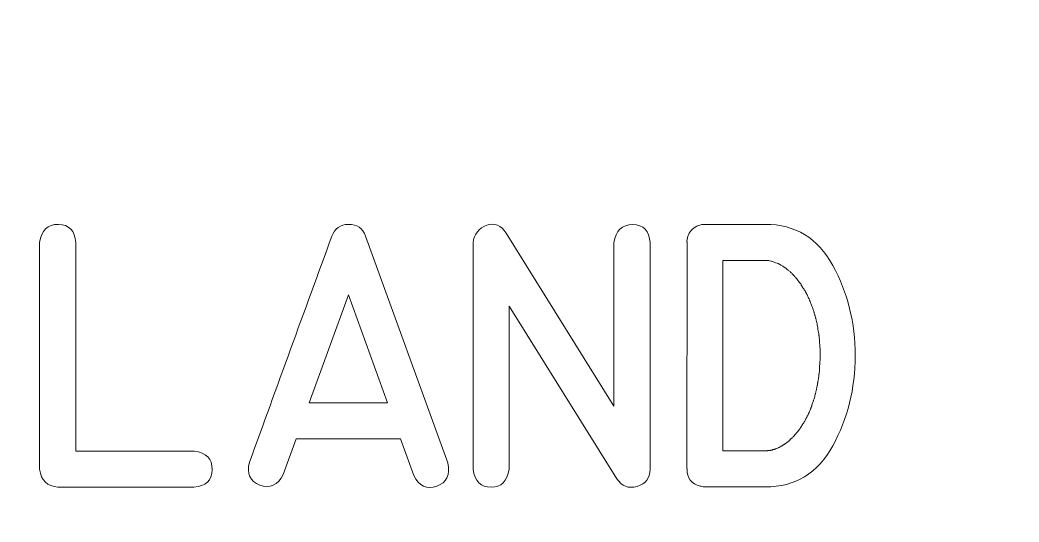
# Model space of a CAD drawing. Header units: millimetres. Extents: x -72 to 72, y -123 to 123.
# Drawn here: x 42.83 to 54.91, y 83.86 to 89.93 of the extents above; entities that cross this region are included whole.
import ezdxf

# ---------------------------------------------------------------- set-up
doc = ezdxf.new("R2010")
doc.units = ezdxf.units.MM
doc.header["$MEASUREMENT"] = 0
doc.layers.add('Layer 1', color=7, linetype='Continuous')

msp = doc.modelspace()

# ---------------------------------------------------------------- linework, layer by layer
at = {"layer": 'Layer 1', "lineweight": 9}
msp.add_open_spline([(70.725, 123.025), (70.725, 123.025), (-70.725, 123.025), (-70.725, 123.025), (-70.725, 123.025), (-71.1231, 123.0247), (-71.5047, 122.8663), (-71.786, 122.5847), (-71.786, 122.5847), (-72.0673, 122.303), (-72.2252, 121.923), (-72.225, 121.525), (-72.225, 121.525), (-72.225, 121.525), (-72.225, 117.0375), (-72.225, 117.0375), (-72.225, 117.0375), (-72.2247, 116.6394), (-72.0664, 116.2577), (-71.7847, 115.9764), (-71.7847, 115.9764), (-71.503, 115.6951), (-71.1231, 115.5372), (-70.725, 115.5375), (-70.725, 115.5375), (-70.725, 115.5375), (-68.2625, 115.5375), (-68.2625, 115.5375), (-68.2625, 115.5375), (-66.1189, 115.5375), (-64.1381, 114.3939), (-63.0663, 112.5375), (-63.0663, 112.5375), (-61.9945, 110.6811), (-61.9945, 108.3939), (-63.0663, 106.5375), (-63.0663, 106.5375), (-64.1381, 104.6811), (-66.1189, 103.5375), (-68.2625, 103.5375), (-68.2625, 103.5375), (-68.2625, 103.5375), (-70.725, 103.5375), (-70.725, 103.5375), (-70.725, 103.5375), (-71.1231, 103.5372), (-71.5047, 103.3788), (-71.786, 103.0972), (-71.786, 103.0972), (-72.0673, 102.8155), (-72.2252, 102.4355), (-72.225, 102.0375), (-72.225, 102.0375), (-72.225, 102.0375), (-72.225, 50.3625), (-72.225, 50.3625), (-72.225, 50.3625), (-72.2247, 49.9644), (-72.0664, 49.5827), (-71.7847, 49.3014), (-71.7847, 49.3014), (-71.503, 49.0201), (-71.1231, 48.8622), (-70.725, 48.8625), (-70.725, 48.8625), (-70.725, 48.8625), (-68.2625, 48.8625), (-68.2625, 48.8625), (-68.2625, 48.8625), (-66.1189, 48.8625), (-64.1381, 47.7189), (-63.0663, 45.8625), (-63.0663, 45.8625), (-61.9945, 44.0061), (-61.9945, 41.7189), (-63.0663, 39.8625), (-63.0663, 39.8625), (-64.1381, 38.0061), (-66.1189, 36.8625), (-68.2625, 36.8625), (-68.2625, 36.8625), (-68.2625, 36.8625), (-70.725, 36.8625), (-70.725, 36.8625), (-70.725, 36.8625), (-71.1231, 36.8622), (-71.5047, 36.7038), (-71.786, 36.4222), (-71.786, 36.4222), (-72.0673, 36.1405), (-72.2252, 35.7605), (-72.225, 35.3625), (-72.225, 35.3625), (-72.225, 35.3625), (-72.225, -35.3625), (-72.225, -35.3625), (-72.225, -35.3625), (-72.2247, -35.7606), (-72.0664, -36.1423), (-71.7847, -36.4236), (-71.7847, -36.4236), (-71.503, -36.7049), (-71.1231, -36.8628), (-70.725, -36.8625), (-70.725, -36.8625), (-70.725, -36.8625), (-68.2625, -36.8625), (-68.2625, -36.8625), (-68.2625, -36.8625), (-66.1189, -36.8625), (-64.1381, -38.0061), (-63.0663, -39.8625), (-63.0663, -39.8625), (-61.9945, -41.7189), (-61.9945, -44.0061), (-63.0663, -45.8625), (-63.0663, -45.8625), (-64.1381, -47.7189), (-66.1189, -48.8625), (-68.2625, -48.8625), (-68.2625, -48.8625), (-68.2625, -48.8625), (-70.725, -48.8625), (-70.725, -48.8625), (-70.725, -48.8625), (-71.1231, -48.8628), (-71.5047, -49.0212), (-71.786, -49.3028), (-71.786, -49.3028), (-72.0673, -49.5845), (-72.2252, -49.9645), (-72.225, -50.3625), (-72.225, -50.3625), (-72.225, -50.3625), (-72.225, -102.0375), (-72.225, -102.0375), (-72.225, -102.0375), (-72.2247, -102.4356), (-72.0664, -102.8173), (-71.7847, -103.0986), (-71.7847, -103.0986), (-71.503, -103.3799), (-71.1231, -103.5378), (-70.725, -103.5375), (-70.725, -103.5375), (-70.725, -103.5375), (-68.2625, -103.5375), (-68.2625, -103.5375), (-68.2625, -103.5375), (-66.1189, -103.5375), (-64.1381, -104.6811), (-63.0663, -106.5375), (-63.0663, -106.5375), (-61.9945, -108.3939), (-61.9945, -110.6811), (-63.0663, -112.5375), (-63.0663, -112.5375), (-64.1381, -114.3939), (-66.1189, -115.5375), (-68.2625, -115.5375), (-68.2625, -115.5375), (-68.2625, -115.5375), (-70.725, -115.5375), (-70.725, -115.5375), (-70.725, -115.5375), (-71.1231, -115.5378), (-71.5047, -115.6962), (-71.786, -115.9778), (-71.786, -115.9778), (-72.0673, -116.2595), (-72.2252, -116.6395), (-72.225, -117.0375), (-72.225, -117.0375), (-72.225, -117.0375), (-72.225, -121.525), (-72.225, -121.525), (-72.225, -121.525), (-72.2247, -121.9231), (-72.0664, -122.3048), (-71.7847, -122.5861), (-71.7847, -122.5861), (-71.503, -122.8674), (-71.1231, -123.0253), (-70.725, -123.025), (-70.725, -123.025), (-70.725, -123.025), (70.725, -123.025), (70.725, -123.025), (70.725, -123.025), (71.1231, -123.0248), (71.5048, -122.8664), (71.7861, -122.5847), (71.7861, -122.5847), (72.0674, -122.3031), (72.2253, -121.9231), (72.225, -121.525), (72.225, -121.525), (72.225, -121.525), (72.225, -117.0375), (72.225, -117.0375), (72.225, -117.0375), (72.2248, -116.6395), (72.0664, -116.2578), (71.7847, -115.9765), (71.7847, -115.9765), (71.5031, -115.6952), (71.1231, -115.5373), (70.725, -115.5375), (70.725, -115.5375), (70.725, -115.5375), (68.2625, -115.5375), (68.2625, -115.5375), (68.2625, -115.5375), (66.1189, -115.5375), (64.1382, -114.3939), (63.0664, -112.5375), (63.0664, -112.5375), (61.9946, -110.6811), (61.9946, -108.3939), (63.0664, -106.5375), (63.0664, -106.5375), (64.1382, -104.6811), (66.1189, -103.5375), (68.2625, -103.5375), (68.2625, -103.5375), (68.2625, -103.5375), (70.725, -103.5375), (70.725, -103.5375), (70.725, -103.5375), (71.1231, -103.5373), (71.5048, -103.3789), (71.7861, -103.0972), (71.7861, -103.0972), (72.0674, -102.8156), (72.2253, -102.4356), (72.225, -102.0375), (72.225, -102.0375), (72.225, -102.0375), (72.225, -50.3625), (72.225, -50.3625), (72.225, -50.3625), (72.2248, -49.9645), (72.0664, -49.5828), (71.7847, -49.3015), (71.7847, -49.3015), (71.5031, -49.0202), (71.1231, -48.8623), (70.725, -48.8625), (70.725, -48.8625), (70.725, -48.8625), (68.2625, -48.8625), (68.2625, -48.8625), (68.2625, -48.8625), (66.1189, -48.8625), (64.1382, -47.7189), (63.0664, -45.8625), (63.0664, -45.8625), (61.9946, -44.0061), (61.9946, -41.7189), (63.0664, -39.8625), (63.0664, -39.8625), (64.1382, -38.0061), (66.1189, -36.8625), (68.2625, -36.8625), (68.2625, -36.8625), (68.2625, -36.8625), (70.725, -36.8625), (70.725, -36.8625), (70.725, -36.8625), (71.1231, -36.8623), (71.5048, -36.7039), (71.7861, -36.4222), (71.7861, -36.4222), (72.0674, -36.1406), (72.2253, -35.7606), (72.225, -35.3625), (72.225, -35.3625), (72.225, -35.3625), (72.225, 35.3625), (72.225, 35.3625), (72.225, 35.3625), (72.2248, 35.7605), (72.0664, 36.1422), (71.7847, 36.4235), (71.7847, 36.4235), (71.5031, 36.7048), (71.1231, 36.8627), (70.725, 36.8625), (70.725, 36.8625), (70.725, 36.8625), (68.2625, 36.8625), (68.2625, 36.8625), (68.2625, 36.8625), (66.1189, 36.8625), (64.1382, 38.0061), (63.0664, 39.8625), (63.0664, 39.8625), (61.9946, 41.7189), (61.9946, 44.0061), (63.0664, 45.8625), (63.0664, 45.8625), (64.1382, 47.7189), (66.1189, 48.8625), (68.2625, 48.8625), (68.2625, 48.8625), (68.2625, 48.8625), (70.725, 48.8625), (70.725, 48.8625), (70.725, 48.8625), (71.1231, 48.8627), (71.5048, 49.0211), (71.7861, 49.3028), (71.7861, 49.3028), (72.0674, 49.5844), (72.2253, 49.9644), (72.225, 50.3625), (72.225, 50.3625), (72.225, 50.3625), (72.225, 102.0375), (72.225, 102.0375), (72.225, 102.0375), (72.2248, 102.4355), (72.0664, 102.8172), (71.7847, 103.0985), (71.7847, 103.0985), (71.5031, 103.3798), (71.1231, 103.5377), (70.725, 103.5375), (70.725, 103.5375), (70.725, 103.5375), (68.2625, 103.5375), (68.2625, 103.5375), (68.2625, 103.5375), (66.1189, 103.5375), (64.1382, 104.6811), (63.0664, 106.5375), (63.0664, 106.5375), (61.9946, 108.3939), (61.9946, 110.6811), (63.0664, 112.5375), (63.0664, 112.5375), (64.1382, 114.3939), (66.1189, 115.5375), (68.2625, 115.5375), (68.2625, 115.5375), (68.2625, 115.5375), (70.725, 115.5375), (70.725, 115.5375), (70.725, 115.5375), (71.1231, 115.5377), (71.5048, 115.6961), (71.7861, 115.9778), (71.7861, 115.9778), (72.0674, 116.2594), (72.2253, 116.6394), (72.225, 117.0375), (72.225, 117.0375), (72.225, 117.0375), (72.225, 121.525), (72.225, 121.525), (72.225, 121.525), (72.2248, 121.923), (72.0664, 122.3047), (71.7847, 122.586), (71.7847, 122.586), (71.5031, 122.8673), (71.1231, 123.0252), (70.725, 123.025)], degree=3, knots=[0, 0, 0, 0, 0.0107527, 0.0107527, 0.0107527, 0.0107527, 0.0215054, 0.0215054, 0.0215054, 0.0215054, 0.0322581, 0.0322581, 0.0322581, 0.0322581, 0.0430108, 0.0430108, 0.0430108, 0.0430108, 0.0537634, 0.0537634, 0.0537634, 0.0537634, 0.0645161, 0.0645161, 0.0645161, 0.0645161, 0.0752688, 0.0752688, 0.0752688, 0.0752688, 0.0860215, 0.0860215, 0.0860215, 0.0860215, 0.0967742, 0.0967742, 0.0967742, 0.0967742, 0.1075269, 0.1075269, 0.1075269, 0.1075269, 0.1182796, 0.1182796, 0.1182796, 0.1182796, 0.1290323, 0.1290323, 0.1290323, 0.1290323, 0.1397849, 0.1397849, 0.1397849, 0.1397849, 0.1505376, 0.1505376, 0.1505376, 0.1505376, 0.1612903, 0.1612903, 0.1612903, 0.1612903, 0.172043, 0.172043, 0.172043, 0.172043, 0.1827957, 0.1827957, 0.1827957, 0.1827957, 0.1935484, 0.1935484, 0.1935484, 0.1935484, 0.2043011, 0.2043011, 0.2043011, 0.2043011, 0.2150538, 0.2150538, 0.2150538, 0.2150538, 0.2258065, 0.2258065, 0.2258065, 0.2258065, 0.2365591, 0.2365591, 0.2365591, 0.2365591, 0.2473118, 0.2473118, 0.2473118, 0.2473118, 0.2580645, 0.2580645, 0.2580645, 0.2580645, 0.2688172, 0.2688172, 0.2688172, 0.2688172, 0.2795699, 0.2795699, 0.2795699, 0.2795699, 0.2903226, 0.2903226, 0.2903226, 0.2903226, 0.3010753, 0.3010753, 0.3010753, 0.3010753, 0.311828, 0.311828, 0.311828, 0.311828, 0.3225806, 0.3225806, 0.3225806, 0.3225806, 0.3333333, 0.3333333, 0.3333333, 0.3333333, 0.344086, 0.344086, 0.344086, 0.344086, 0.3548387, 0.3548387, 0.3548387, 0.3548387, 0.3655914, 0.3655914, 0.3655914, 0.3655914, 0.3763441, 0.3763441, 0.3763441, 0.3763441, 0.3870968, 0.3870968, 0.3870968, 0.3870968, 0.3978495, 0.3978495, 0.3978495, 0.3978495, 0.4086022, 0.4086022, 0.4086022, 0.4086022, 0.4193548, 0.4193548, 0.4193548, 0.4193548, 0.4301075, 0.4301075, 0.4301075, 0.4301075, 0.4408602, 0.4408602, 0.4408602, 0.4408602, 0.4516129, 0.4516129, 0.4516129, 0.4516129, 0.4623656, 0.4623656, 0.4623656, 0.4623656, 0.4731183, 0.4731183, 0.4731183, 0.4731183, 0.483871, 0.483871, 0.483871, 0.483871, 0.4946237, 0.4946237, 0.4946237, 0.4946237, 0.5053763, 0.5053763, 0.5053763, 0.5053763, 0.516129, 0.516129, 0.516129, 0.516129, 0.5268817, 0.5268817, 0.5268817, 0.5268817, 0.5376344, 0.5376344, 0.5376344, 0.5376344, 0.5483871, 0.5483871, 0.5483871, 0.5483871, 0.5591398, 0.5591398, 0.5591398, 0.5591398, 0.5698925, 0.5698925, 0.5698925, 0.5698925, 0.5806452, 0.5806452, 0.5806452, 0.5806452, 0.5913978, 0.5913978, 0.5913978, 0.5913978, 0.6021505, 0.6021505, 0.6021505, 0.6021505, 0.6129032, 0.6129032, 0.6129032, 0.6129032, 0.6236559, 0.6236559, 0.6236559, 0.6236559, 0.6344086, 0.6344086, 0.6344086, 0.6344086, 0.6451613, 0.6451613, 0.6451613, 0.6451613, 0.655914, 0.655914, 0.655914, 0.655914, 0.6666667, 0.6666667, 0.6666667, 0.6666667, 0.6774194, 0.6774194, 0.6774194, 0.6774194, 0.688172, 0.688172, 0.688172, 0.688172, 0.6989247, 0.6989247, 0.6989247, 0.6989247, 0.7096774, 0.7096774, 0.7096774, 0.7096774, 0.7204301, 0.7204301, 0.7204301, 0.7204301, 0.7311828, 0.7311828, 0.7311828, 0.7311828, 0.7419355, 0.7419355, 0.7419355, 0.7419355, 0.7526882, 0.7526882, 0.7526882, 0.7526882, 0.7634409, 0.7634409, 0.7634409, 0.7634409, 0.7741935, 0.7741935, 0.7741935, 0.7741935, 0.7849462, 0.7849462, 0.7849462, 0.7849462, 0.7956989, 0.7956989, 0.7956989, 0.7956989, 0.8064516, 0.8064516, 0.8064516, 0.8064516, 0.8172043, 0.8172043, 0.8172043, 0.8172043, 0.827957, 0.827957, 0.827957, 0.827957, 0.8387097, 0.8387097, 0.8387097, 0.8387097, 0.8494624, 0.8494624, 0.8494624, 0.8494624, 0.8602151, 0.8602151, 0.8602151, 0.8602151, 0.8709677, 0.8709677, 0.8709677, 0.8709677, 0.8817204, 0.8817204, 0.8817204, 0.8817204, 0.8924731, 0.8924731, 0.8924731, 0.8924731, 0.9032258, 0.9032258, 0.9032258, 0.9032258, 0.9139785, 0.9139785, 0.9139785, 0.9139785, 0.9247312, 0.9247312, 0.9247312, 0.9247312, 0.9354839, 0.9354839, 0.9354839, 0.9354839, 0.9462366, 0.9462366, 0.9462366, 0.9462366, 0.9569892, 0.9569892, 0.9569892, 0.9569892, 0.9677419, 0.9677419, 0.9677419, 0.9677419, 0.9784946, 0.9784946, 0.9784946, 0.9784946, 1, 1, 1, 1], dxfattribs=at)
at = {"layer": 'Layer 1', "color": 240, "lineweight": 9}
for points, knots in [([(43.2902, 84.2817), (43.1632, 84.2902), (43.0897, 84.3616), (43.0701, 84.4971), (43.0701, 84.4971), (43.0701, 84.4971), (43.0701, 87.2382), (43.0701, 87.2382), (43.0701, 87.2382), (43.0918, 87.3869), (43.1675, 87.4599), (43.2966, 87.4578), (43.2966, 87.4578), (43.4257, 87.4551), (43.4961, 87.3816), (43.5072, 87.2382), (43.5072, 87.2382), (43.5072, 87.2382), (43.5072, 84.7146), (43.5072, 84.7146), (43.5072, 84.7146), (43.5072, 84.7146), (44.9381, 84.7156), (44.9381, 84.7156), (44.9381, 84.7156), (45.0852, 84.6992), (45.1577, 84.6251), (45.1561, 84.4934), (45.1561, 84.4934), (45.1545, 84.3616), (45.0815, 84.2912), (44.9365, 84.2817), (44.9365, 84.2817), (44.9365, 84.2817), (43.2902, 84.2817), (43.2902, 84.2817)], [0, 0, 0, 0, 0.1, 0.1, 0.1, 0.1, 0.2, 0.2, 0.2, 0.2, 0.3, 0.3, 0.3, 0.3, 0.4, 0.4, 0.4, 0.4, 0.5, 0.5, 0.5, 0.5, 0.6, 0.6, 0.6, 0.6, 0.7, 0.7, 0.7, 0.7, 0.8, 0.8, 0.8, 0.8, 1, 1, 1, 1]), ([(45.608, 84.5823), (45.7731, 85.0384), (45.9387, 85.494), (46.1044, 85.9491), (46.1044, 85.9491), (46.2705, 86.4042), (46.4367, 86.8598), (46.6028, 87.3154), (46.6028, 87.3154), (46.6372, 87.4096), (46.705, 87.4572), (46.806, 87.4583), (46.806, 87.4583), (46.9076, 87.4594), (46.9759, 87.4117), (47.0108, 87.3154), (47.0108, 87.3154), (47.0108, 87.3154), (48.0046, 84.5749), (48.0046, 84.5749), (48.0046, 84.5749), (48.0353, 84.4288), (47.9909, 84.3352), (47.8713, 84.2928), (47.8713, 84.2928), (47.7511, 84.25), (47.6591, 84.2939), (47.5934, 84.423), (47.5934, 84.423), (47.5934, 84.423), (47.4342, 84.8664), (47.4342, 84.8664), (47.4342, 84.8664), (47.4342, 84.8664), (46.1705, 84.8664), (46.1705, 84.8664), (46.1705, 84.8664), (46.1705, 84.8664), (46.0155, 84.4336), (46.0155, 84.4336), (46.0155, 84.4336), (45.9493, 84.3034), (45.8551, 84.2611), (45.7334, 84.3061), (45.7334, 84.3061), (45.6112, 84.3505), (45.5694, 84.4431), (45.608, 84.5823)], [0, 0, 0, 0, 0.0769231, 0.0769231, 0.0769231, 0.0769231, 0.1538462, 0.1538462, 0.1538462, 0.1538462, 0.2307692, 0.2307692, 0.2307692, 0.2307692, 0.3076923, 0.3076923, 0.3076923, 0.3076923, 0.3846154, 0.3846154, 0.3846154, 0.3846154, 0.4615385, 0.4615385, 0.4615385, 0.4615385, 0.5384615, 0.5384615, 0.5384615, 0.5384615, 0.6153846, 0.6153846, 0.6153846, 0.6153846, 0.6923077, 0.6923077, 0.6923077, 0.6923077, 0.7692308, 0.7692308, 0.7692308, 0.7692308, 0.8461538, 0.8461538, 0.8461538, 0.8461538, 1, 1, 1, 1]), ([(50.4509, 84.4971), (50.4509, 84.3886), (50.3985, 84.3198), (50.2937, 84.2902), (50.2937, 84.2902), (50.1884, 84.2611), (50.1075, 84.2918), (50.0493, 84.3828), (50.0493, 84.3828), (50.0493, 84.3828), (48.747, 86.4709), (48.747, 86.4709), (48.747, 86.4709), (48.747, 86.4709), (48.747, 84.4971), (48.747, 84.4971), (48.747, 84.4971), (48.7242, 84.3526), (48.6512, 84.2801), (48.5279, 84.2801), (48.5279, 84.2801), (48.4041, 84.2801), (48.3316, 84.3526), (48.3099, 84.4971), (48.3099, 84.4971), (48.3099, 84.4971), (48.3099, 87.235), (48.3099, 87.235), (48.3099, 87.235), (48.3252, 87.3424), (48.3803, 87.4133), (48.475, 87.4477), (48.475, 87.4477), (48.5697, 87.4816), (48.6486, 87.4493), (48.7115, 87.3514), (48.7115, 87.3514), (48.7115, 87.3514), (50.0138, 85.2601), (50.0138, 85.2601), (50.0138, 85.2601), (50.0138, 85.2601), (50.0138, 87.235), (50.0138, 87.235), (50.0138, 87.235), (50.0334, 87.3826), (50.1085, 87.4562), (50.2392, 87.4546), (50.2392, 87.4546), (50.3699, 87.453), (50.4403, 87.38), (50.4509, 87.235), (50.4509, 87.235), (50.4509, 87.235), (50.4509, 84.4971), (50.4509, 84.4971)], [0, 0, 0, 0, 0.0666667, 0.0666667, 0.0666667, 0.0666667, 0.1333333, 0.1333333, 0.1333333, 0.1333333, 0.2, 0.2, 0.2, 0.2, 0.2666667, 0.2666667, 0.2666667, 0.2666667, 0.3333333, 0.3333333, 0.3333333, 0.3333333, 0.4, 0.4, 0.4, 0.4, 0.4666667, 0.4666667, 0.4666667, 0.4666667, 0.5333333, 0.5333333, 0.5333333, 0.5333333, 0.6, 0.6, 0.6, 0.6, 0.6666667, 0.6666667, 0.6666667, 0.6666667, 0.7333333, 0.7333333, 0.7333333, 0.7333333, 0.8, 0.8, 0.8, 0.8, 0.8666667, 0.8666667, 0.8666667, 0.8666667, 1, 1, 1, 1]), ([(51.1129, 87.4583), (51.1129, 87.4583), (51.8431, 87.4583), (51.8431, 87.4583), (51.8431, 87.4583), (52.2061, 87.4583), (52.4776, 87.2932), (52.6586, 86.9625), (52.6586, 86.9625), (52.8395, 86.6317), (52.93, 86.2677), (52.93, 85.8708), (52.93, 85.8708), (52.93, 85.4739), (52.839, 85.1104), (52.658, 84.7797), (52.658, 84.7797), (52.4765, 84.4489), (52.2051, 84.2833), (51.8431, 84.2833), (51.8431, 84.2833), (51.8431, 84.2833), (51.1129, 84.2833), (51.1129, 84.2833), (51.1129, 84.2833), (51.1129, 84.2833), (51.116, 84.2833), (51.116, 84.2833), (51.116, 84.2833), (51.116, 84.2833), (51.1129, 84.2833), (51.1129, 84.2833), (51.1129, 84.2833), (51.079, 84.2886), (51.0605, 84.2918), (51.0573, 84.2928), (51.0573, 84.2928), (50.9499, 84.3182), (50.8964, 84.3886), (50.8975, 84.5034), (50.8975, 84.5034), (50.8975, 84.5034), (50.8959, 84.5034), (50.8959, 84.5034), (50.8959, 84.5034), (50.8959, 84.5034), (50.8975, 87.2413), (50.8975, 87.2413), (50.8975, 87.2413), (50.8964, 87.2445), (50.8959, 87.2488), (50.8959, 87.2535), (50.8959, 87.2535), (50.8991, 87.3107), (50.9213, 87.3588), (50.9631, 87.3985), (50.9631, 87.3985), (51.0054, 87.4382), (51.0557, 87.4583), (51.1144, 87.4583), (51.1144, 87.4583), (51.1144, 87.4583), (51.1129, 87.4583), (51.1129, 87.4583)], [0, 0, 0, 0, 0.0588235, 0.0588235, 0.0588235, 0.0588235, 0.1176471, 0.1176471, 0.1176471, 0.1176471, 0.1764706, 0.1764706, 0.1764706, 0.1764706, 0.2352941, 0.2352941, 0.2352941, 0.2352941, 0.2941176, 0.2941176, 0.2941176, 0.2941176, 0.3529412, 0.3529412, 0.3529412, 0.3529412, 0.4117647, 0.4117647, 0.4117647, 0.4117647, 0.4705882, 0.4705882, 0.4705882, 0.4705882, 0.5294118, 0.5294118, 0.5294118, 0.5294118, 0.5882353, 0.5882353, 0.5882353, 0.5882353, 0.6470588, 0.6470588, 0.6470588, 0.6470588, 0.7058824, 0.7058824, 0.7058824, 0.7058824, 0.7647059, 0.7647059, 0.7647059, 0.7647059, 0.8235294, 0.8235294, 0.8235294, 0.8235294, 0.8823529, 0.8823529, 0.8823529, 0.8823529, 1, 1, 1, 1]), ([(51.8431, 84.7204), (51.8452, 84.7204), (51.8473, 84.7204), (51.8495, 84.7204), (51.8495, 84.7204), (51.8516, 84.7204), (51.8542, 84.7204), (51.8569, 84.7204), (51.8569, 84.7204), (51.859, 84.7204), (51.8611, 84.7209), (51.8627, 84.7215), (51.8627, 84.7215), (51.8643, 84.722), (51.8664, 84.722), (51.8696, 84.722), (51.8696, 84.722), (51.8717, 84.722), (51.8738, 84.7225), (51.8764, 84.723), (51.8764, 84.723), (51.8791, 84.7236), (51.8817, 84.7236), (51.8849, 84.7236), (51.8849, 84.7236), (51.887, 84.7236), (51.8891, 84.7241), (51.8913, 84.7241), (51.8913, 84.7241), (51.8934, 84.7246), (51.896, 84.7252), (51.8992, 84.7252), (51.8992, 84.7252), (51.9008, 84.7252), (51.9029, 84.7252), (51.905, 84.7257), (51.905, 84.7257), (51.9071, 84.7262), (51.9098, 84.7267), (51.913, 84.7267), (51.913, 84.7267), (51.9172, 84.7289), (51.9214, 84.7299), (51.9251, 84.7299), (51.9251, 84.7299), (51.9272, 84.7299), (51.9294, 84.7304), (51.9315, 84.732), (51.9315, 84.732), (51.9336, 84.7336), (51.9362, 84.7352), (51.9394, 84.7357), (51.9394, 84.7357), (51.9415, 84.7357), (51.9437, 84.7363), (51.9463, 84.7368), (51.9463, 84.7368), (51.9489, 84.7373), (51.9516, 84.7379), (51.9548, 84.7389), (51.9548, 84.7389), (51.9569, 84.7389), (51.959, 84.7394), (51.9611, 84.7405), (51.9611, 84.7405), (51.9632, 84.7416), (51.9653, 84.7426), (51.9685, 84.7437), (51.9685, 84.7437), (51.9749, 84.7458), (51.9796, 84.7479), (51.9828, 84.75), (51.9828, 84.75), (52.0013, 84.7564), (52.0066, 84.758), (51.9982, 84.7564), (51.9982, 84.7564), (52.0003, 84.7564), (52.0024, 84.7569), (52.0045, 84.7585), (52.0045, 84.7585), (52.0066, 84.7601), (52.0093, 84.7611), (52.0119, 84.7622), (52.0119, 84.7622), (52.0214, 84.7685), (52.0257, 84.7712), (52.0246, 84.7701), (52.0246, 84.7701), (52.0347, 84.7754), (52.04, 84.7781), (52.04, 84.7781), (52.04, 84.7781), (52.0421, 84.7791), (52.0442, 84.7802), (52.0463, 84.7818), (52.0463, 84.7818), (52.0484, 84.7834), (52.0511, 84.785), (52.0542, 84.7871), (52.0542, 84.7871), (52.0632, 84.7934), (52.068, 84.7966), (52.068, 84.7966), (52.068, 84.7966), (52.0701, 84.7977), (52.0722, 84.7987), (52.0749, 84.8003), (52.0749, 84.8003), (52.0775, 84.8019), (52.0802, 84.8035), (52.0834, 84.8056), (52.0834, 84.8056), (52.0855, 84.8066), (52.0876, 84.8082), (52.0897, 84.8104), (52.0897, 84.8104), (52.0918, 84.8125), (52.0945, 84.8146), (52.0976, 84.8167), (52.0976, 84.8167), (52.0992, 84.8178), (52.1013, 84.8188), (52.1035, 84.8204), (52.1035, 84.8204), (52.1056, 84.822), (52.1082, 84.8241), (52.1114, 84.8257), (52.1114, 84.8257), (52.1135, 84.8278), (52.1188, 84.832), (52.1267, 84.8384), (52.1267, 84.8384), (52.1352, 84.8469), (52.1394, 84.8506), (52.1394, 84.8506), (52.1394, 84.8506), (52.1416, 84.8527), (52.1431, 84.8548), (52.1453, 84.8569), (52.1453, 84.8569), (52.1474, 84.859), (52.15, 84.8617), (52.1532, 84.8649), (52.1532, 84.8649), (52.1553, 84.867), (52.1574, 84.8686), (52.1596, 84.8707), (52.1596, 84.8707), (52.1617, 84.8728), (52.1638, 84.8754), (52.167, 84.8786), (52.167, 84.8786), (52.1701, 84.8807), (52.1749, 84.885), (52.1812, 84.8908), (52.1812, 84.8908), (52.1834, 84.8929), (52.1855, 84.895), (52.1871, 84.8971), (52.1871, 84.8971), (52.1892, 84.8993), (52.1918, 84.9019), (52.195, 84.9051), (52.195, 84.9051), (52.1971, 84.9072), (52.1992, 84.9093), (52.2014, 84.912), (52.2014, 84.912), (52.2035, 84.9146), (52.2061, 84.9172), (52.2088, 84.9204), (52.2088, 84.9204), (52.2215, 84.9368), (52.2257, 84.9421), (52.2215, 84.9358), (52.2215, 84.9358), (52.2289, 84.9432), (52.2331, 84.949), (52.2352, 84.9532), (52.2352, 84.9532), (52.2447, 84.9654), (52.249, 84.9712), (52.2479, 84.9702), (52.2479, 84.9702), (52.25, 84.9733), (52.2522, 84.976), (52.2537, 84.9786), (52.2537, 84.9786), (52.2559, 84.9813), (52.2585, 84.9839), (52.2617, 84.9871), (52.2617, 84.9871), (52.2638, 84.9903), (52.2654, 84.9934), (52.267, 84.9966), (52.267, 84.9966), (52.2686, 84.9998), (52.2712, 85.0024), (52.2739, 85.0056), (52.2739, 85.0056), (52.2749, 85.0088), (52.277, 85.012), (52.2797, 85.0157), (52.2797, 85.0157), (52.2823, 85.0194), (52.2844, 85.0225), (52.2866, 85.0257), (52.2866, 85.0257), (52.2929, 85.0342), (52.2966, 85.0405), (52.2987, 85.0448), (52.2987, 85.0448), (52.3008, 85.0474), (52.303, 85.0511), (52.3045, 85.0548), (52.3045, 85.0548), (52.3061, 85.058), (52.3082, 85.0617), (52.3114, 85.0649), (52.3114, 85.0649), (52.3135, 85.0675), (52.3151, 85.0712), (52.3167, 85.0749), (52.3167, 85.0749), (52.3183, 85.0781), (52.3204, 85.0818), (52.3236, 85.085), (52.3236, 85.085), (52.3257, 85.0898), (52.3289, 85.0966), (52.3331, 85.1051), (52.3331, 85.1051), (52.3352, 85.1083), (52.3368, 85.1114), (52.3384, 85.1157), (52.3384, 85.1157), (52.34, 85.1199), (52.3421, 85.1241), (52.3453, 85.1284), (52.3453, 85.1284), (52.3474, 85.1316), (52.3495, 85.1347), (52.3511, 85.1384), (52.3511, 85.1384), (52.3522, 85.1421), (52.3548, 85.1458), (52.358, 85.1501), (52.358, 85.1501), (52.359, 85.1533), (52.3601, 85.1564), (52.3617, 85.1607), (52.3617, 85.1607), (52.3633, 85.1649), (52.3649, 85.1691), (52.367, 85.1734), (52.367, 85.1734), (52.3702, 85.1781), (52.3739, 85.1861), (52.3781, 85.1966), (52.3781, 85.1966), (52.3882, 85.222), (52.3919, 85.2305), (52.3887, 85.221), (52.3887, 85.221), (52.3897, 85.2242), (52.3913, 85.2284), (52.3929, 85.2326), (52.3929, 85.2326), (52.3945, 85.2374), (52.3961, 85.2422), (52.3982, 85.2459), (52.3982, 85.2459), (52.3993, 85.2501), (52.4003, 85.2543), (52.4019, 85.2586), (52.4019, 85.2586), (52.4035, 85.2628), (52.4056, 85.267), (52.4072, 85.2723), (52.4072, 85.2723), (52.4104, 85.2818), (52.413, 85.2898), (52.4151, 85.2972), (52.4151, 85.2972), (52.4162, 85.3014), (52.4173, 85.3057), (52.4188, 85.3099), (52.4188, 85.3099), (52.4204, 85.3136), (52.4225, 85.3184), (52.4247, 85.3236), (52.4247, 85.3236), (52.4204, 85.3131), (52.4231, 85.3221), (52.4321, 85.3501), (52.4321, 85.3501), (52.4342, 85.3549), (52.4374, 85.3639), (52.4416, 85.376), (52.4416, 85.376), (52.4416, 85.3803), (52.4421, 85.385), (52.4437, 85.3893), (52.4437, 85.3893), (52.4453, 85.394), (52.4469, 85.3988), (52.4479, 85.4041), (52.4479, 85.4041), (52.449, 85.4083), (52.4501, 85.4125), (52.4511, 85.4173), (52.4511, 85.4173), (52.4517, 85.4221), (52.4532, 85.4268), (52.4554, 85.4321), (52.4554, 85.4321), (52.4554, 85.4353), (52.4564, 85.439), (52.458, 85.4438), (52.458, 85.4438), (52.4596, 85.4485), (52.4606, 85.4533), (52.4617, 85.4586), (52.4617, 85.4586), (52.4628, 85.4655), (52.4644, 85.4755), (52.4665, 85.4877), (52.4665, 85.4877), (52.4665, 85.4919), (52.467, 85.4962), (52.4686, 85.5009), (52.4686, 85.5009), (52.4702, 85.5057), (52.4718, 85.5104), (52.4723, 85.5157), (52.4723, 85.5157), (52.4723, 85.52), (52.4728, 85.5242), (52.4739, 85.529), (52.4739, 85.529), (52.4749, 85.5337), (52.476, 85.5385), (52.4771, 85.5438), (52.4771, 85.5438), (52.4781, 85.5512), (52.4797, 85.5607), (52.4818, 85.5734), (52.4818, 85.5734), (52.4818, 85.5771), (52.4829, 85.5819), (52.4845, 85.5872), (52.4845, 85.5872), (52.4855, 85.5925), (52.4871, 85.5972), (52.4882, 85.6025), (52.4882, 85.6025), (52.4882, 85.6099), (52.4892, 85.6194), (52.4913, 85.6321), (52.4913, 85.6321), (52.4913, 85.6364), (52.4913, 85.6406), (52.4919, 85.6454), (52.4919, 85.6454), (52.4924, 85.6501), (52.4935, 85.6554), (52.4945, 85.6613), (52.4945, 85.6613), (52.4961, 85.674), (52.4972, 85.6835), (52.4972, 85.6909), (52.4972, 85.6909), (52.4982, 85.6983), (52.4987, 85.7078), (52.4987, 85.7205), (52.4987, 85.7205), (52.4998, 85.7279), (52.5003, 85.738), (52.5003, 85.7512), (52.5003, 85.7512), (52.5014, 85.7586), (52.5019, 85.7687), (52.5019, 85.7808), (52.5019, 85.7808), (52.5019, 85.7861), (52.5025, 85.7909), (52.503, 85.7957), (52.503, 85.7957), (52.5035, 85.8004), (52.504, 85.8057), (52.5051, 85.8121), (52.5051, 85.8121), (52.5051, 85.8163), (52.5056, 85.8205), (52.5062, 85.8253), (52.5062, 85.8253), (52.5062, 85.8295), (52.5067, 85.8353), (52.5067, 85.8412), (52.5067, 85.8412), (52.5067, 85.8454), (52.5067, 85.8502), (52.5067, 85.8555), (52.5067, 85.8555), (52.5067, 85.8602), (52.5067, 85.8655), (52.5067, 85.8708), (52.5067, 85.8708), (52.5067, 85.8761), (52.5067, 85.8809), (52.5067, 85.8856), (52.5067, 85.8856), (52.5067, 85.8904), (52.5067, 85.8951), (52.5067, 85.9004), (52.5067, 85.9004), (52.5067, 85.9052), (52.5062, 85.9105), (52.5062, 85.9147), (52.5062, 85.9147), (52.5056, 85.9195), (52.5051, 85.9253), (52.5051, 85.9311), (52.5051, 85.9311), (52.5051, 85.9354), (52.5051, 85.9401), (52.5051, 85.9454), (52.5051, 85.9454), (52.5051, 85.9502), (52.5051, 85.9555), (52.5051, 85.9608), (52.5051, 85.9608), (52.5051, 85.9671), (52.504, 85.9772), (52.5019, 85.992), (52.5019, 85.992), (52.5019, 86.0042), (52.5014, 86.0137), (52.5003, 86.0195), (52.5003, 86.0195), (52.5003, 86.0269), (52.4993, 86.0375), (52.4972, 86.0523), (52.4972, 86.0523), (52.4972, 86.0645), (52.4966, 86.074), (52.4956, 86.0804), (52.4956, 86.0804), (52.4956, 86.0872), (52.495, 86.0973), (52.4929, 86.1095), (52.4929, 86.1095), (52.4919, 86.1137), (52.4908, 86.1185), (52.4903, 86.1237), (52.4903, 86.1237), (52.4898, 86.1285), (52.4898, 86.1338), (52.4898, 86.1391), (52.4898, 86.1391), (52.4876, 86.1513), (52.4855, 86.1613), (52.4834, 86.1687), (52.4834, 86.1687), (52.4823, 86.1724), (52.4813, 86.1772), (52.4802, 86.1814), (52.4802, 86.1814), (52.4792, 86.1862), (52.4786, 86.1909), (52.4786, 86.1962), (52.4786, 86.1962), (52.4776, 86.2036), (52.476, 86.2132), (52.4739, 86.2259), (52.4739, 86.2259), (52.4728, 86.2333), (52.4718, 86.2428), (52.4696, 86.2555), (52.4696, 86.2555), (52.4654, 86.2677), (52.4628, 86.2772), (52.4617, 86.283), (52.4617, 86.283), (52.4596, 86.2957), (52.458, 86.3042), (52.4569, 86.3095), (52.4569, 86.3095), (52.4548, 86.3137), (52.4532, 86.3179), (52.4522, 86.3227), (52.4522, 86.3227), (52.4511, 86.3275), (52.4506, 86.3322), (52.4495, 86.3375), (52.4495, 86.3375), (52.4485, 86.3418), (52.4469, 86.346), (52.4448, 86.3508), (52.4448, 86.3508), (52.4427, 86.3555), (52.4416, 86.3603), (52.4416, 86.3656), (52.4416, 86.3656), (52.4321, 86.3931), (52.4294, 86.4021), (52.4337, 86.3915), (52.4337, 86.3915), (52.4315, 86.3989), (52.4294, 86.4079), (52.4263, 86.418), (52.4263, 86.418), (52.4241, 86.4211), (52.422, 86.4248), (52.4204, 86.4296), (52.4204, 86.4296), (52.4188, 86.4344), (52.4178, 86.4386), (52.4167, 86.4428), (52.4167, 86.4428), (52.4157, 86.446), (52.4125, 86.455), (52.4072, 86.4693), (52.4072, 86.4693), (52.4035, 86.4793), (52.4003, 86.4878), (52.3982, 86.4942), (52.3982, 86.4942), (52.3961, 86.4973), (52.3945, 86.501), (52.3929, 86.5058), (52.3929, 86.5058), (52.3913, 86.5106), (52.3897, 86.5148), (52.3887, 86.519), (52.3887, 86.519), (52.3866, 86.5217), (52.3844, 86.5254), (52.3829, 86.5296), (52.3829, 86.5296), (52.3807, 86.5338), (52.3792, 86.5381), (52.3781, 86.5423), (52.3781, 86.5423), (52.3739, 86.5524), (52.3702, 86.5603), (52.367, 86.5656), (52.367, 86.5656), (52.3628, 86.5757), (52.3601, 86.5831), (52.358, 86.5873), (52.358, 86.5873), (52.3538, 86.5973), (52.3501, 86.6053), (52.3469, 86.61), (52.3469, 86.61), (52.3448, 86.6132), (52.3426, 86.6169), (52.3411, 86.6206), (52.3411, 86.6206), (52.3389, 86.6238), (52.3374, 86.6275), (52.3363, 86.6307), (52.3363, 86.6307), (52.3299, 86.6407), (52.3257, 86.6481), (52.3236, 86.6524), (52.3236, 86.6524), (52.3146, 86.6667), (52.3104, 86.6735), (52.3114, 86.6725), (52.3114, 86.6725), (52.3082, 86.6757), (52.3061, 86.6788), (52.3045, 86.6825), (52.3045, 86.6825), (52.303, 86.6862), (52.3008, 86.6894), (52.2987, 86.6926), (52.2987, 86.6926), (52.2966, 86.6968), (52.2929, 86.7027), (52.2866, 86.7111), (52.2866, 86.7111), (52.2844, 86.7143), (52.2823, 86.7175), (52.2802, 86.7201), (52.2802, 86.7201), (52.2781, 86.7233), (52.2765, 86.7265), (52.2754, 86.7296), (52.2754, 86.7296), (52.2707, 86.7392), (52.2617, 86.7508), (52.2495, 86.7651), (52.2495, 86.7651), (52.2474, 86.7672), (52.2389, 86.7789), (52.2246, 86.7995), (52.2246, 86.7995), (52.2119, 86.8138), (52.2029, 86.8244), (52.1966, 86.8307), (52.1966, 86.8307), (52.1902, 86.8376), (52.1812, 86.8476), (52.1685, 86.8598), (52.1685, 86.8598), (52.1606, 86.8693), (52.1516, 86.8778), (52.1421, 86.8863), (52.1421, 86.8863), (52.1352, 86.8916), (52.1252, 86.899), (52.113, 86.9096), (52.113, 86.9096), (52.1024, 86.918), (52.0929, 86.9254), (52.0834, 86.9328), (52.0834, 86.9328), (52.0595, 86.9482), (52.05, 86.9551), (52.0542, 86.9529), (52.0542, 86.9529), (52.0331, 86.9651), (52.0241, 86.9709), (52.0262, 86.9699), (52.0262, 86.9699), (52.0262, 86.9699), (52.0167, 86.9746), (51.9982, 86.9842), (51.9982, 86.9842), (51.9939, 86.9858), (51.9844, 86.9895), (51.9685, 86.9948), (51.9685, 86.9948), (51.9553, 87), (51.9452, 87.0037), (51.9394, 87.0059), (51.9394, 87.0059), (51.9341, 87.0064), (51.9294, 87.008), (51.9251, 87.0096), (51.9251, 87.0096), (51.9214, 87.0112), (51.9172, 87.0127), (51.913, 87.0149), (51.913, 87.0149), (51.8944, 87.018), (51.8849, 87.0196), (51.8849, 87.0196), (51.8849, 87.0196), (51.8786, 87.0207), (51.8696, 87.0212), (51.8569, 87.0212), (51.8569, 87.0212), (51.8542, 87.0212), (51.8516, 87.0212), (51.8495, 87.0212), (51.8495, 87.0212), (51.8473, 87.0212), (51.8452, 87.0212), (51.8431, 87.0212), (51.8431, 87.0212), (51.8431, 87.0212), (51.3314, 87.0212), (51.3314, 87.0212), (51.3314, 87.0212), (51.3314, 87.0212), (51.3314, 84.7204), (51.3314, 84.7204), (51.3314, 84.7204), (51.3314, 84.7204), (51.3314, 84.7204), (51.3314, 84.7204), (51.3314, 84.7204), (51.3314, 84.7204), (51.8431, 84.7204), (51.8431, 84.7204)], [0, 0, 0, 0, 0.005848, 0.005848, 0.005848, 0.005848, 0.0116959, 0.0116959, 0.0116959, 0.0116959, 0.0175439, 0.0175439, 0.0175439, 0.0175439, 0.0233918, 0.0233918, 0.0233918, 0.0233918, 0.0292398, 0.0292398, 0.0292398, 0.0292398, 0.0350877, 0.0350877, 0.0350877, 0.0350877, 0.0409357, 0.0409357, 0.0409357, 0.0409357, 0.0467836, 0.0467836, 0.0467836, 0.0467836, 0.0526316, 0.0526316, 0.0526316, 0.0526316, 0.0584795, 0.0584795, 0.0584795, 0.0584795, 0.0643275, 0.0643275, 0.0643275, 0.0643275, 0.0701754, 0.0701754, 0.0701754, 0.0701754, 0.0760234, 0.0760234, 0.0760234, 0.0760234, 0.0818713, 0.0818713, 0.0818713, 0.0818713, 0.0877193, 0.0877193, 0.0877193, 0.0877193, 0.0935673, 0.0935673, 0.0935673, 0.0935673, 0.0994152, 0.0994152, 0.0994152, 0.0994152, 0.1052632, 0.1052632, 0.1052632, 0.1052632, 0.1111111, 0.1111111, 0.1111111, 0.1111111, 0.1169591, 0.1169591, 0.1169591, 0.1169591, 0.122807, 0.122807, 0.122807, 0.122807, 0.128655, 0.128655, 0.128655, 0.128655, 0.1345029, 0.1345029, 0.1345029, 0.1345029, 0.1403509, 0.1403509, 0.1403509, 0.1403509, 0.1461988, 0.1461988, 0.1461988, 0.1461988, 0.1520468, 0.1520468, 0.1520468, 0.1520468, 0.1578947, 0.1578947, 0.1578947, 0.1578947, 0.1637427, 0.1637427, 0.1637427, 0.1637427, 0.1695906, 0.1695906, 0.1695906, 0.1695906, 0.1754386, 0.1754386, 0.1754386, 0.1754386, 0.1812865, 0.1812865, 0.1812865, 0.1812865, 0.1871345, 0.1871345, 0.1871345, 0.1871345, 0.1929825, 0.1929825, 0.1929825, 0.1929825, 0.1988304, 0.1988304, 0.1988304, 0.1988304, 0.2046784, 0.2046784, 0.2046784, 0.2046784, 0.2105263, 0.2105263, 0.2105263, 0.2105263, 0.2163743, 0.2163743, 0.2163743, 0.2163743, 0.2222222, 0.2222222, 0.2222222, 0.2222222, 0.2280702, 0.2280702, 0.2280702, 0.2280702, 0.2339181, 0.2339181, 0.2339181, 0.2339181, 0.2397661, 0.2397661, 0.2397661, 0.2397661, 0.245614, 0.245614, 0.245614, 0.245614, 0.251462, 0.251462, 0.251462, 0.251462, 0.2573099, 0.2573099, 0.2573099, 0.2573099, 0.2631579, 0.2631579, 0.2631579, 0.2631579, 0.2690058, 0.2690058, 0.2690058, 0.2690058, 0.2748538, 0.2748538, 0.2748538, 0.2748538, 0.2807018, 0.2807018, 0.2807018, 0.2807018, 0.2865497, 0.2865497, 0.2865497, 0.2865497, 0.2923977, 0.2923977, 0.2923977, 0.2923977, 0.2982456, 0.2982456, 0.2982456, 0.2982456, 0.3040936, 0.3040936, 0.3040936, 0.3040936, 0.3099415, 0.3099415, 0.3099415, 0.3099415, 0.3157895, 0.3157895, 0.3157895, 0.3157895, 0.3216374, 0.3216374, 0.3216374, 0.3216374, 0.3274854, 0.3274854, 0.3274854, 0.3274854, 0.3333333, 0.3333333, 0.3333333, 0.3333333, 0.3391813, 0.3391813, 0.3391813, 0.3391813, 0.3450292, 0.3450292, 0.3450292, 0.3450292, 0.3508772, 0.3508772, 0.3508772, 0.3508772, 0.3567251, 0.3567251, 0.3567251, 0.3567251, 0.3625731, 0.3625731, 0.3625731, 0.3625731, 0.3684211, 0.3684211, 0.3684211, 0.3684211, 0.374269, 0.374269, 0.374269, 0.374269, 0.380117, 0.380117, 0.380117, 0.380117, 0.3859649, 0.3859649, 0.3859649, 0.3859649, 0.3918129, 0.3918129, 0.3918129, 0.3918129, 0.3976608, 0.3976608, 0.3976608, 0.3976608, 0.4035088, 0.4035088, 0.4035088, 0.4035088, 0.4093567, 0.4093567, 0.4093567, 0.4093567, 0.4152047, 0.4152047, 0.4152047, 0.4152047, 0.4210526, 0.4210526, 0.4210526, 0.4210526, 0.4269006, 0.4269006, 0.4269006, 0.4269006, 0.4327485, 0.4327485, 0.4327485, 0.4327485, 0.4385965, 0.4385965, 0.4385965, 0.4385965, 0.4444444, 0.4444444, 0.4444444, 0.4444444, 0.4502924, 0.4502924, 0.4502924, 0.4502924, 0.4561404, 0.4561404, 0.4561404, 0.4561404, 0.4619883, 0.4619883, 0.4619883, 0.4619883, 0.4678363, 0.4678363, 0.4678363, 0.4678363, 0.4736842, 0.4736842, 0.4736842, 0.4736842, 0.4795322, 0.4795322, 0.4795322, 0.4795322, 0.4853801, 0.4853801, 0.4853801, 0.4853801, 0.4912281, 0.4912281, 0.4912281, 0.4912281, 0.497076, 0.497076, 0.497076, 0.497076, 0.502924, 0.502924, 0.502924, 0.502924, 0.5087719, 0.5087719, 0.5087719, 0.5087719, 0.5146199, 0.5146199, 0.5146199, 0.5146199, 0.5204678, 0.5204678, 0.5204678, 0.5204678, 0.5263158, 0.5263158, 0.5263158, 0.5263158, 0.5321637, 0.5321637, 0.5321637, 0.5321637, 0.5380117, 0.5380117, 0.5380117, 0.5380117, 0.5438596, 0.5438596, 0.5438596, 0.5438596, 0.5497076, 0.5497076, 0.5497076, 0.5497076, 0.5555556, 0.5555556, 0.5555556, 0.5555556, 0.5614035, 0.5614035, 0.5614035, 0.5614035, 0.5672515, 0.5672515, 0.5672515, 0.5672515, 0.5730994, 0.5730994, 0.5730994, 0.5730994, 0.5789474, 0.5789474, 0.5789474, 0.5789474, 0.5847953, 0.5847953, 0.5847953, 0.5847953, 0.5906433, 0.5906433, 0.5906433, 0.5906433, 0.5964912, 0.5964912, 0.5964912, 0.5964912, 0.6023392, 0.6023392, 0.6023392, 0.6023392, 0.6081871, 0.6081871, 0.6081871, 0.6081871, 0.6140351, 0.6140351, 0.6140351, 0.6140351, 0.619883, 0.619883, 0.619883, 0.619883, 0.625731, 0.625731, 0.625731, 0.625731, 0.6315789, 0.6315789, 0.6315789, 0.6315789, 0.6374269, 0.6374269, 0.6374269, 0.6374269, 0.6432749, 0.6432749, 0.6432749, 0.6432749, 0.6491228, 0.6491228, 0.6491228, 0.6491228, 0.6549708, 0.6549708, 0.6549708, 0.6549708, 0.6608187, 0.6608187, 0.6608187, 0.6608187, 0.6666667, 0.6666667, 0.6666667, 0.6666667, 0.6725146, 0.6725146, 0.6725146, 0.6725146, 0.6783626, 0.6783626, 0.6783626, 0.6783626, 0.6842105, 0.6842105, 0.6842105, 0.6842105, 0.6900585, 0.6900585, 0.6900585, 0.6900585, 0.6959064, 0.6959064, 0.6959064, 0.6959064, 0.7017544, 0.7017544, 0.7017544, 0.7017544, 0.7076023, 0.7076023, 0.7076023, 0.7076023, 0.7134503, 0.7134503, 0.7134503, 0.7134503, 0.7192982, 0.7192982, 0.7192982, 0.7192982, 0.7251462, 0.7251462, 0.7251462, 0.7251462, 0.7309942, 0.7309942, 0.7309942, 0.7309942, 0.7368421, 0.7368421, 0.7368421, 0.7368421, 0.7426901, 0.7426901, 0.7426901, 0.7426901, 0.748538, 0.748538, 0.748538, 0.748538, 0.754386, 0.754386, 0.754386, 0.754386, 0.7602339, 0.7602339, 0.7602339, 0.7602339, 0.7660819, 0.7660819, 0.7660819, 0.7660819, 0.7719298, 0.7719298, 0.7719298, 0.7719298, 0.7777778, 0.7777778, 0.7777778, 0.7777778, 0.7836257, 0.7836257, 0.7836257, 0.7836257, 0.7894737, 0.7894737, 0.7894737, 0.7894737, 0.7953216, 0.7953216, 0.7953216, 0.7953216, 0.8011696, 0.8011696, 0.8011696, 0.8011696, 0.8070175, 0.8070175, 0.8070175, 0.8070175, 0.8128655, 0.8128655, 0.8128655, 0.8128655, 0.8187135, 0.8187135, 0.8187135, 0.8187135, 0.8245614, 0.8245614, 0.8245614, 0.8245614, 0.8304094, 0.8304094, 0.8304094, 0.8304094, 0.8362573, 0.8362573, 0.8362573, 0.8362573, 0.8421053, 0.8421053, 0.8421053, 0.8421053, 0.8479532, 0.8479532, 0.8479532, 0.8479532, 0.8538012, 0.8538012, 0.8538012, 0.8538012, 0.8596491, 0.8596491, 0.8596491, 0.8596491, 0.8654971, 0.8654971, 0.8654971, 0.8654971, 0.871345, 0.871345, 0.871345, 0.871345, 0.877193, 0.877193, 0.877193, 0.877193, 0.8830409, 0.8830409, 0.8830409, 0.8830409, 0.8888889, 0.8888889, 0.8888889, 0.8888889, 0.8947368, 0.8947368, 0.8947368, 0.8947368, 0.9005848, 0.9005848, 0.9005848, 0.9005848, 0.9064327, 0.9064327, 0.9064327, 0.9064327, 0.9122807, 0.9122807, 0.9122807, 0.9122807, 0.9181287, 0.9181287, 0.9181287, 0.9181287, 0.9239766, 0.9239766, 0.9239766, 0.9239766, 0.9298246, 0.9298246, 0.9298246, 0.9298246, 0.9356725, 0.9356725, 0.9356725, 0.9356725, 0.9415205, 0.9415205, 0.9415205, 0.9415205, 0.9473684, 0.9473684, 0.9473684, 0.9473684, 0.9532164, 0.9532164, 0.9532164, 0.9532164, 0.9590643, 0.9590643, 0.9590643, 0.9590643, 0.9649123, 0.9649123, 0.9649123, 0.9649123, 0.9707602, 0.9707602, 0.9707602, 0.9707602, 0.9766082, 0.9766082, 0.9766082, 0.9766082, 0.9824561, 0.9824561, 0.9824561, 0.9824561, 0.9883041, 0.9883041, 0.9883041, 0.9883041, 1, 1, 1, 1]), ([(47.2759, 85.3019), (47.2759, 85.3019), (46.8045, 86.6042), (46.8045, 86.6042), (46.8045, 86.6042), (46.8045, 86.6042), (46.3303, 85.3019), (46.3303, 85.3019), (46.3303, 85.3019), (46.3303, 85.3019), (47.2759, 85.3019), (47.2759, 85.3019)], [0, 0, 0, 0, 0.25, 0.25, 0.25, 0.25, 0.5, 0.5, 0.5, 0.5, 1, 1, 1, 1]), ([(46.8045, 86.6042), (46.8045, 86.6042), (47.2759, 85.3019), (47.2759, 85.3019), (47.2759, 85.3019), (47.2759, 85.3019), (46.8045, 86.6042), (46.8045, 86.6042)], [0, 0, 0, 0, 0.3333333, 0.3333333, 0.3333333, 0.3333333, 1, 1, 1, 1])]:
    msp.add_open_spline(points, degree=3, knots=knots, dxfattribs=at)

doc.saveas('drawing.dxf')
